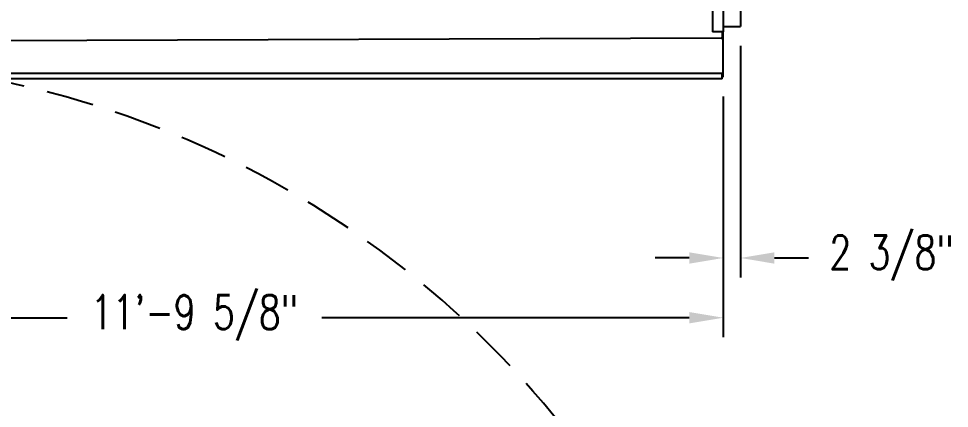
# Model space of a CAD drawing. Header units: millimetres. Extents: x 16950 to 32328, y 19251 to 29476.
# Drawn here: x 17299.1 to 17423.7, y 19468.4 to 19520.6 of the extents above; entities that cross this region are included whole.
import ezdxf

# ---------------------------------------------------------------- set-up
doc = ezdxf.new("R2010")
doc.units = ezdxf.units.MM
doc.header["$LTSCALE"] = 5
doc.linetypes.add('HIDDEN', pattern=[9.525, 6.35, -3.175])
for name, color, linetype in [('COIL-CONTROL', 2, 'Continuous'), ('RECIRCULATION-CONTROL', 3, 'Continuous'), ('SPRAYFRONT-COILFRONT', 3, 'Continuous'), ('UNIT', 6, 'Continuous')]:
    doc.layers.add(name, color=color, linetype=linetype)
doc.styles.add('SUBMITTAL', font='romans.shx', dxfattribs={"width": 0.75})
doc.dimstyles.new('SUBMITTAL', dxfattribs={"dimtxt": 0.09375, "dimasz": 0.09375, "dimexe": 0.03125, "dimexo": 0.0625, "dimgap": 0.0625, "dimtad": 0, "dimdec": 4, "dimzin": 4, "dimdsep": 46, "dimlunit": 4, "dimtxsty": 'SUBMITTAL', "dimcen": 0.09375, "dimclre": 6, "dimadec": 0, "dimazin": 0, "dimtfac": 1, "dimtdec": 0, "dimtofl": 0, "dimtmove": 0, "dimatfit": 3, "dimfxl": 0, "dimfrac": 2, "dimtolj": 1, "dimtzin": 4, "dimarcsym": 0})

# ---------------------------------------------------------------- blocks, each defined once
blk = doc.blocks.new('*D6')
at = {"layer": 'UNIT', "color": 6, "lineweight": -2}
for p, q in [((17251.77, 19510.16), (17251.77, 19477.94)), ((17393.45, 19510.16), (17393.45, 19477.94))]:
    blk.add_line(p, q, dxfattribs=at)
at = {"layer": 'UNIT', "color": 3, "lineweight": -2}
for p, q in [((17256.32, 19480.54), (17305.55, 19480.54)), ((17388.9, 19480.54), (17339.67, 19480.54))]:
    blk.add_line(p, q, dxfattribs=at)
at = {"layer": 'UNIT', "color": 3}
for points in [[(17256.32, 19481.3), (17256.32, 19479.78), (17251.77, 19480.54)], [(17388.9, 19481.3), (17388.9, 19479.78), (17393.45, 19480.54)]]:
    blk.add_solid(points, dxfattribs=at)
at = {"layer": 'UNIT', "color": 3, "insert": (17322.61, 19480.54), "char_height": 4.55, "attachment_point": 5, "style": 'SUBMITTAL'}
blk.add_mtext('\\A1;11\'-9 5/8"', dxfattribs=at)
blk = doc.blocks.new('*D22')
at = {"layer": 'SPRAYFRONT-COILFRONT', "color": 6, "lineweight": -2}
for p, q in [((17395.76, 19516.94), (17395.76, 19485.94)), ((17393.45, 19510.16), (17393.45, 19485.94))]:
    blk.add_line(p, q, dxfattribs=at)
at = {"layer": 'SPRAYFRONT-COILFRONT', "color": 3, "lineweight": -2}
for p, q in [((17388.9, 19488.54), (17384.35, 19488.54)), ((17400.31, 19488.54), (17404.86, 19488.54))]:
    blk.add_line(p, q, dxfattribs=at)
at = {"layer": 'SPRAYFRONT-COILFRONT', "color": 3}
for points in [[(17388.9, 19489.3), (17388.9, 19487.78), (17393.45, 19488.54)], [(17400.31, 19489.3), (17400.31, 19487.78), (17395.76, 19488.54)]]:
    blk.add_solid(points, dxfattribs=at)
at = {"layer": 'SPRAYFRONT-COILFRONT', "color": 3, "insert": (17416, 19488.54), "char_height": 4.55, "attachment_point": 5, "style": 'SUBMITTAL'}
blk.add_mtext('\\A1;2 3/8"', dxfattribs=at)

msp = doc.modelspace()

# ---------------------------------------------------------------- linework, layer by layer
at = {"layer": 'COIL-CONTROL'}
for p in [(17395.7646, 19589.5484), (17393.5029, 19519.5437)]:
    msp.add_line(p, (17395.7646, 19519.5437), dxfattribs=at)
at = {"layer": 'RECIRCULATION-CONTROL', "linetype": 'HIDDEN', "ltscale": 0.2}
msp.add_arc((17270.2512, 19384.9206), 130.034, 30.702068, 91.528045, dxfattribs=at)
at = {"layer": 'UNIT'}
for p, q in [((17393.5029, 19518.8224), (17393.5029, 19593.1954)), ((17392.0029, 19584.4836), (17392.0029, 19518.8224)), ((17393.5029, 19518.8224), (17392.0029, 19518.8224)), ((17393.3702, 19518.1753), (17393.3668, 19518.8224)), ((17393.4463, 19512.7577), (17393.4463, 19518.8224)), ((17393.1723, 19517.9753), (17251.816, 19517.4756)), ((17251.8942, 19513.2929), (17393.3228, 19513.2929)), ((17393.3228, 19512.5429), (17393.3228, 19513.2929)), ((17393.3228, 19512.5429), (17251.8942, 19512.5429))]:
    msp.add_line(p, q, dxfattribs=at)
msp.add_open_spline([(17393.1723, 19517.9753), (17393.2342, 19517.9756), (17393.2952, 19518.0068), (17393.3318, 19518.0567), (17393.3568, 19518.0908), (17393.3704, 19518.1331), (17393.3702, 19518.1753)], degree=3, knots=[0, 0, 0, 0, 0.93385491, 0.93385491, 0.93385491, 1.57079633, 1.57079633, 1.57079633, 1.57079633], dxfattribs=at)

# ---------------------------------------------------------------- dimensions: what is measured, and where the dimension line sits
at = {"layer": 'SPRAYFRONT-COILFRONT', "color": 3}
dim = msp.add_linear_dim(base=(17393.4463, 19488.5429), p1=(17395.7646, 19519.5437), p2=(17393.4463, 19512.7577), dimstyle='SUBMITTAL', override={"dimscale": 65, "dimtxt": 0.07, "dimasz": 0.07, "dimexe": 0.04, "dimexo": 0.04, "dimgap": 0.03125, "dimdec": 3, "dimzin": 3, "dimclrd": 3, "dimclrt": 3, "dimtdec": 3, "dimtix": 1}, dxfattribs=at)
dim.commit()
dim.dimension.update_dxf_attribs({"geometry": '*D22', "text_midpoint": (17415.9959, 19488.5429), "dimtype": 160})
at = {"layer": 'UNIT', "color": 3}
dim = msp.add_linear_dim(base=(17251.7707, 19480.5429), p1=(17393.4463, 19512.7577), p2=(17251.7707, 19512.7577), dimstyle='SUBMITTAL', override={"dimscale": 65, "dimtxt": 0.07, "dimasz": 0.07, "dimexe": 0.04, "dimexo": 0.04, "dimgap": 0.03125, "dimdec": 3, "dimzin": 3, "dimclrd": 3, "dimclrt": 3, "dimtdec": 3, "dimtix": 1}, dxfattribs=at)
dim.commit()
dim.dimension.update_dxf_attribs({"geometry": '*D6', "text_midpoint": (17322.6085, 19480.5429)})

doc.saveas('drawing.dxf')
